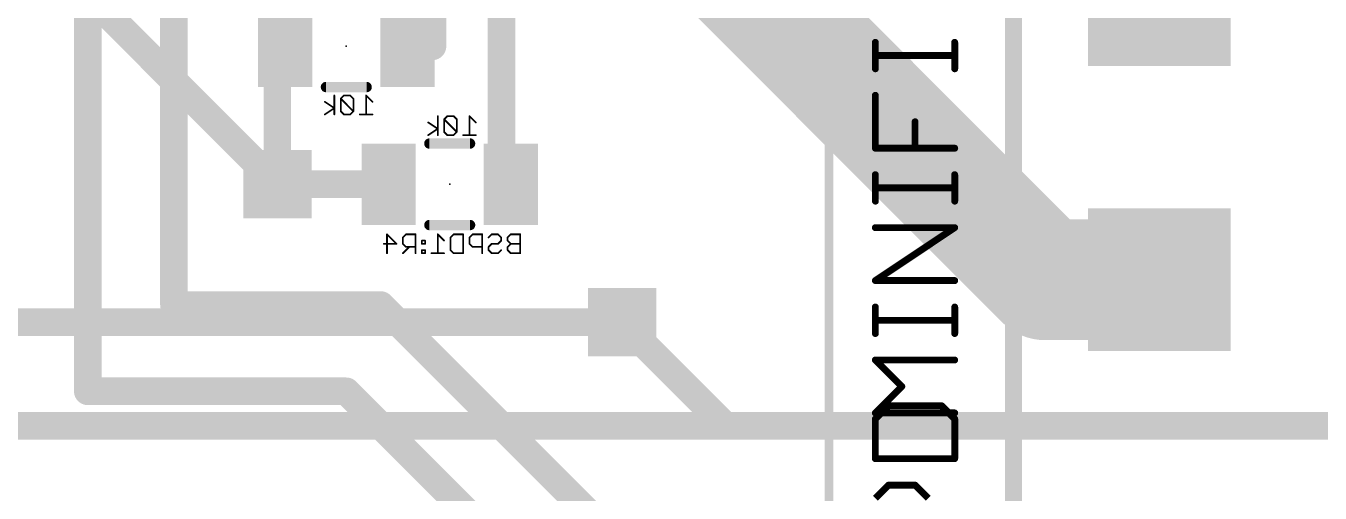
# Model space of a CAD drawing. Extents: x 0 to 107, y 0 to 139.
# Drawn here: x 77.83 to 96.9, y 72.67 to 79.55 of the extents above; entities that cross this region are included whole.
import ezdxf

# ---------------------------------------------------------------- set-up
doc = ezdxf.new("R2010")
doc.units = 0
for name, color, linetype in [('1', 14, 'CONTINUOUS'), ('16', 174, 'CONTINUOUS'), ('17', 94, 'CONTINUOUS'), ('18', 94, 'CONTINUOUS'), ('21', 250, 'CONTINUOUS'), ('22', 250, 'CONTINUOUS'), ('24', 178, 'CONTINUOUS'), ('25', 250, 'CONTINUOUS'), ('26', 250, 'CONTINUOUS'), ('27', 250, 'CONTINUOUS'), ('28', 250, 'CONTINUOUS')]:
    doc.layers.add(name, color=color, linetype=linetype)

# ---------------------------------------------------------------- blocks, each defined once
blk = doc.blocks.new('SQUAREP')
blk.add_solid([(-0.5, -0.5), (0.5, -0.5), (-0.5, 0.5), (0.5, 0.5)])
blk = doc.blocks.new('RECT')
blk.add_solid([(-0.5, -0.5), (0.5, -0.5), (-0.5, 0.5), (0.5, 0.5)])
blk = doc.blocks.new('SQUAREV')
blk.add_solid([(-0.5, -0.5), (0.5, -0.5), (-0.5, 0.5), (0.5, 0.5)])

msp = doc.modelspace()

# ---------------------------------------------------------------- linework, layer by layer
at = {"layer": '1', "const_width": 0.4064}
for points in [[(81.534, 77.216), (75.692, 83.058)], [(75.946, 75.184), (86.614, 75.184)], [(97.282, 73.66), (75.692, 73.66)]]:
    msp.add_lwpolyline(points, dxfattribs=at)
at = {"layer": '1', "const_width": 0.2032}
for points in [[(81.4622, 77.1442, 1), (81.6058, 77.2878)], [(86.614, 75.0824, 1), (86.614, 75.2856)]]:
    msp.add_lwpolyline(points, format="xyb", dxfattribs=at)
at = {"layer": '16'}
for points, const_width in [([(83.82, 79.248), (83.82, 87.122)], 0.4064), ([(84.836, 77.216), (84.836, 86.106)], 0.4064), ([(78.74, 82.55), (78.74, 74.168)], 0.4064), ([(92.846, 75.81), (86.995, 81.661)], 1.778), ([(80.01, 75.438), (80.01, 81.28)], 0.4064), ([(81.65, 79.248), (81.534, 79.248)], 0.4064), ([(81.534, 79.248), (81.534, 77.216)], 0.4064), ([(83.45, 79.248), (83.82, 79.248)], 0.4064), ([(83.174, 77.216), (81.534, 77.216)], 0.4064), ([(84.974, 77.216), (84.836, 77.216)], 0.4064), ([(94.532, 75.81), (92.846, 75.81)], 1.778), ([(83.058, 75.438), (80.01, 75.438)], 0.4064), ([(83.058, 75.438), (86.36, 72.136)], 0.4064), ([(86.614, 75.184), (88.138, 73.66)], 0.4064), ([(78.74, 74.168), (82.55, 74.168)], 0.4064), ([(82.55, 74.168), (86.995, 69.723)], 0.4064), ([(100.032, 73.66), (88.138, 73.66)], 0.4064)]:
    msp.add_lwpolyline(points, dxfattribs=dict(at, const_width=const_width))
for points, const_width in [([(81.534, 79.3496, 1), (81.534, 79.1464)], 0.2032), ([(81.6356, 79.248, 1), (81.4324, 79.248)], 0.2032), ([(81.65, 79.1464, 1), (81.65, 79.3496)], 0.2032), ([(83.45, 79.3496, 1), (83.45, 79.1464)], 0.2032), ([(83.7184, 79.248, 1), (83.9216, 79.248)], 0.2032), ([(83.82, 79.1464, 1), (83.82, 79.3496)], 0.2032), ([(81.534, 77.3176, 1), (81.534, 77.1144)], 0.2032), ([(81.4324, 77.216, 1), (81.6356, 77.216)], 0.2032), ([(83.174, 77.1144, 1), (83.174, 77.3176)], 0.2032), ([(84.836, 77.3176, 1), (84.836, 77.1144)], 0.2032), ([(84.7344, 77.216, 1), (84.9376, 77.216)], 0.2032), ([(84.974, 77.1144, 1), (84.974, 77.3176)], 0.2032), ([(92.846, 76.2545, 1), (92.846, 75.3655)], 0.889), ([(94.532, 75.3655, 1), (94.532, 76.2545)], 0.889), ([(92.5317, 75.4957, 1), (93.1603, 76.1243)], 0.889), ([(80.01, 75.5396, 1), (80.01, 75.3364)], 0.2032), ([(79.9084, 75.438, 1), (80.1116, 75.438)], 0.2032), ([(83.1298, 75.5098, 1), (82.9862, 75.3662)], 0.2032), ([(83.058, 75.3364, 1), (83.058, 75.5396)], 0.2032), ([(86.6858, 75.2558, 1), (86.5422, 75.1122)], 0.2032), ([(78.74, 74.2696, 1), (78.74, 74.0664)], 0.2032), ([(78.6384, 74.168, 1), (78.8416, 74.168)], 0.2032), ([(82.6218, 74.2398, 1), (82.4782, 74.0962)], 0.2032), ([(82.55, 74.0664, 1), (82.55, 74.2696)], 0.2032), ([(88.138, 73.7616, 1), (88.138, 73.5584)], 0.2032), ([(88.0662, 73.5882, 1), (88.2098, 73.7318)], 0.2032)]:
    msp.add_lwpolyline(points, format="xyb", dxfattribs=dict(at, const_width=const_width))
at = {"layer": '21'}
for points, const_width in [([(89.662, 67.3862), (89.662, 96.0374)], 0.127), ([(92.382, 69.01), (92.382, 91.01)], 0.254)]:
    msp.add_lwpolyline(points, dxfattribs=dict(at, const_width=const_width))
at = {"layer": '22', "const_width": 0.1524}
for points in [[(82.85, 78.648), (82.25, 78.648)], [(83.774, 77.816), (84.374, 77.816)], [(83.774, 76.616), (84.374, 76.616)]]:
    msp.add_lwpolyline(points, dxfattribs=at)
at = {"layer": '22', "const_width": 0.0762}
for points in [[(82.25, 78.6861, 1), (82.25, 78.6099)], [(82.85, 78.6099, 1), (82.85, 78.6861)], [(83.774, 77.8541, 1), (83.774, 77.7779)], [(84.374, 77.7779, 1), (84.374, 77.8541)], [(83.774, 76.6541, 1), (83.774, 76.5779)], [(84.374, 76.5779, 1), (84.374, 76.6541)]]:
    msp.add_lwpolyline(points, format="xyb", dxfattribs=at)
at = {"layer": '24'}
for p in [(82.55, 79.248), (84.074, 77.216)]:
    msp.add_point(p, dxfattribs=at)
at = {"layer": '25', "const_width": 0.1016}
for points in [[(90.5417, 73.956), (90.3468, 73.7611)], [(91.3213, 73.956), (90.5417, 73.956)], [(91.5162, 73.7611), (91.3213, 73.956)], [(90.3468, 73.7611), (90.3468, 73.1764)], [(91.5162, 73.1764), (91.5162, 73.7611)], [(90.3468, 73.1764), (91.5162, 73.1764)], [(90.3468, 72.5917), (90.5417, 72.7866)], [(90.5417, 72.7866), (90.9315, 72.7866)], [(90.9315, 72.7866), (91.1264, 72.5917)]]:
    msp.add_lwpolyline(points, dxfattribs=at)
at = {"layer": '25', "const_width": 0.0508}
for points in [[(90.5417, 73.9814, 1), (90.5417, 73.9306)], [(90.5597, 73.938, 1), (90.5237, 73.974)], [(91.3393, 73.974, 1), (91.3033, 73.938)], [(91.3213, 73.9306, 1), (91.3213, 73.9814)], [(90.3288, 73.7791, 1), (90.3648, 73.7431)], [(90.3722, 73.7611, 1), (90.3214, 73.7611)], [(91.5416, 73.7611, 1), (91.4908, 73.7611)], [(91.4982, 73.7431, 1), (91.5342, 73.7791)], [(90.3468, 73.2018, 1), (90.3468, 73.151)], [(90.3214, 73.1764, 1), (90.3722, 73.1764)], [(91.4908, 73.1764, 1), (91.5416, 73.1764)], [(91.5162, 73.151, 1), (91.5162, 73.2018)], [(90.5417, 72.812, 1), (90.5417, 72.7612)], [(90.5597, 72.7686, 1), (90.5237, 72.8046)], [(90.9495, 72.8046, 1), (90.9135, 72.7686)], [(90.9315, 72.7612, 1), (90.9315, 72.812)]]:
    msp.add_lwpolyline(points, format="xyb", dxfattribs=at)
at = {"layer": '26', "const_width": 0.0254}
for points in [[(83.1497, 76.2), (83.1497, 76.4796)], [(83.1497, 76.4796), (83.2895, 76.3398)], [(83.4304, 76.4796), (83.3837, 76.433)], [(83.5702, 76.4796), (83.4304, 76.4796)], [(83.5702, 76.2), (83.5702, 76.4796)], [(83.9911, 76.3864), (83.8979, 76.4796)], [(83.8979, 76.4796), (83.8979, 76.2)], [(84.0854, 76.433), (84.132, 76.4796)], [(84.132, 76.4796), (84.2718, 76.4796)], [(84.2718, 76.4796), (84.2718, 76.2)], [(84.4126, 76.4796), (84.366, 76.433)], [(84.5525, 76.4796), (84.4126, 76.4796)], [(84.5525, 76.2), (84.5525, 76.4796)], [(84.6467, 76.433), (84.6933, 76.4796)], [(84.6933, 76.4796), (84.7865, 76.4796)], [(84.7865, 76.4796), (84.8331, 76.433)], [(84.9739, 76.4796), (84.9273, 76.433)], [(85.1138, 76.4796), (84.9739, 76.4796)], [(85.1138, 76.2), (85.1138, 76.4796)], [(83.2895, 76.3398), (83.1031, 76.3398)], [(83.3837, 76.433), (83.3837, 76.3398)], [(83.3837, 76.3398), (83.4304, 76.2932)], [(83.477, 76.2932), (83.3837, 76.2)], [(83.4304, 76.2932), (83.5702, 76.2932)], [(83.7105, 76.3864), (83.6639, 76.3864)], [(83.6639, 76.3864), (83.6639, 76.3398)], [(83.6639, 76.3398), (83.7105, 76.3398)], [(83.7105, 76.3398), (83.7105, 76.3864)], [(84.0854, 76.2466), (84.0854, 76.433)], [(84.366, 76.433), (84.366, 76.3398)], [(84.366, 76.3398), (84.4126, 76.2932)], [(84.4126, 76.2932), (84.5525, 76.2932)], [(84.6933, 76.3398), (84.6467, 76.2932)], [(84.6467, 76.2932), (84.6467, 76.2466)], [(84.7865, 76.3398), (84.6933, 76.3398)], [(84.8331, 76.3864), (84.7865, 76.3398)], [(84.8331, 76.433), (84.8331, 76.3864)], [(84.9273, 76.433), (84.9273, 76.3864)], [(84.9273, 76.3864), (84.9739, 76.3398)], [(84.9739, 76.3398), (84.9273, 76.2932)], [(84.9273, 76.2932), (84.9273, 76.2466)], [(85.1138, 76.3398), (84.9739, 76.3398)], [(83.7105, 76.2466), (83.6639, 76.2466)], [(83.6639, 76.2466), (83.6639, 76.2)], [(83.6639, 76.2), (83.7105, 76.2)], [(83.7105, 76.2), (83.7105, 76.2466)], [(83.9911, 76.2), (83.8047, 76.2)], [(84.132, 76.2), (84.0854, 76.2466)], [(84.2718, 76.2), (84.132, 76.2)], [(84.6467, 76.2466), (84.6933, 76.2)], [(84.6933, 76.2), (84.7865, 76.2)], [(84.7865, 76.2), (84.8331, 76.2466)], [(84.9273, 76.2466), (84.9739, 76.2)], [(84.9739, 76.2), (85.1138, 76.2)]]:
    msp.add_lwpolyline(points, dxfattribs=at)
at = {"layer": '26', "const_width": 0.0127}
for points in [[(83.156, 76.4796, 1), (83.1433, 76.4796)], [(83.1542, 76.4841, 1), (83.1452, 76.4751)], [(83.4304, 76.486, 1), (83.4304, 76.4733)], [(83.4348, 76.4751, 1), (83.4259, 76.4841)], [(83.5765, 76.4796, 1), (83.5638, 76.4796)], [(83.5702, 76.4733, 1), (83.5702, 76.486)], [(83.9024, 76.4841, 1), (83.8934, 76.4751)], [(83.9043, 76.4796, 1), (83.8916, 76.4796)], [(84.132, 76.486, 1), (84.132, 76.4733)], [(84.1365, 76.4751, 1), (84.1275, 76.4841)], [(84.2781, 76.4796, 1), (84.2655, 76.4796)], [(84.2718, 76.4733, 1), (84.2718, 76.486)], [(84.4126, 76.486, 1), (84.4126, 76.4733)], [(84.4171, 76.4751, 1), (84.4081, 76.4841)], [(84.5588, 76.4796, 1), (84.5461, 76.4796)], [(84.5525, 76.4733, 1), (84.5525, 76.486)], [(84.6933, 76.486, 1), (84.6933, 76.4733)], [(84.6978, 76.4751, 1), (84.6888, 76.4841)], [(84.791, 76.4841, 1), (84.782, 76.4751)], [(84.7865, 76.4733, 1), (84.7865, 76.486)], [(84.9739, 76.486, 1), (84.9739, 76.4733)], [(84.9784, 76.4751, 1), (84.9695, 76.4841)], [(85.1201, 76.4796, 1), (85.1074, 76.4796)], [(85.1138, 76.4733, 1), (85.1138, 76.486)], [(83.1031, 76.3462, 1), (83.1031, 76.3335)], [(83.285, 76.3353, 1), (83.294, 76.3443)], [(83.2895, 76.3335, 1), (83.2895, 76.3462)], [(83.3901, 76.433, 1), (83.3774, 76.433)], [(83.3774, 76.3398, 1), (83.3901, 76.3398)], [(83.3793, 76.4375, 1), (83.3882, 76.4285)], [(83.3882, 76.3443, 1), (83.3793, 76.3353)], [(83.4304, 76.2996, 1), (83.4304, 76.2869)], [(83.4259, 76.2887, 1), (83.4348, 76.2977)], [(83.4814, 76.2887, 1), (83.4725, 76.2977)], [(83.5702, 76.2869, 1), (83.5702, 76.2996)], [(83.6639, 76.3928, 1), (83.6639, 76.3801)], [(83.6702, 76.3864, 1), (83.6575, 76.3864)], [(83.6639, 76.3462, 1), (83.6639, 76.3335)], [(83.6575, 76.3398, 1), (83.6702, 76.3398)], [(83.7168, 76.3864, 1), (83.7041, 76.3864)], [(83.7041, 76.3398, 1), (83.7168, 76.3398)], [(83.7105, 76.3801, 1), (83.7105, 76.3928)], [(83.7105, 76.3335, 1), (83.7105, 76.3462)], [(83.9867, 76.3819, 1), (83.9956, 76.3909)], [(84.0917, 76.433, 1), (84.079, 76.433)], [(84.0809, 76.4375, 1), (84.0899, 76.4285)], [(84.3615, 76.4375, 1), (84.3705, 76.4285)], [(84.3705, 76.3443, 1), (84.3615, 76.3353)], [(84.3724, 76.433, 1), (84.3597, 76.433)], [(84.3597, 76.3398, 1), (84.3724, 76.3398)], [(84.4126, 76.2996, 1), (84.4126, 76.2869)], [(84.4081, 76.2887, 1), (84.4171, 76.2977)], [(84.5525, 76.2869, 1), (84.5525, 76.2996)], [(84.653, 76.2932, 1), (84.6403, 76.2932)], [(84.6422, 76.4375, 1), (84.6512, 76.4285)], [(84.6422, 76.2977, 1), (84.6512, 76.2887)], [(84.6933, 76.3462, 1), (84.6933, 76.3335)], [(84.6978, 76.3353, 1), (84.6888, 76.3443)], [(84.782, 76.3443, 1), (84.791, 76.3353)], [(84.7865, 76.3335, 1), (84.7865, 76.3462)], [(84.8395, 76.433, 1), (84.8268, 76.433)], [(84.8268, 76.3864, 1), (84.8395, 76.3864)], [(84.8286, 76.4285, 1), (84.8376, 76.4375)], [(84.8376, 76.3819, 1), (84.8286, 76.3909)], [(84.9228, 76.4375, 1), (84.9318, 76.4285)], [(84.9318, 76.3909, 1), (84.9228, 76.3819)], [(84.9228, 76.2977, 1), (84.9318, 76.2887)], [(84.9337, 76.433, 1), (84.921, 76.433)], [(84.921, 76.3864, 1), (84.9337, 76.3864)], [(84.9337, 76.2932, 1), (84.921, 76.2932)], [(84.9739, 76.3462, 1), (84.9739, 76.3335)], [(84.9784, 76.3353, 1), (84.9695, 76.3443)], [(84.9695, 76.3353, 1), (84.9784, 76.3443)], [(85.1138, 76.3335, 1), (85.1138, 76.3462)], [(83.1433, 76.2, 1), (83.156, 76.2)], [(83.3793, 76.2045, 1), (83.3882, 76.1955)], [(83.5638, 76.2, 1), (83.5765, 76.2)], [(83.6639, 76.253, 1), (83.6639, 76.2403)], [(83.6702, 76.2466, 1), (83.6575, 76.2466)], [(83.6639, 76.2064, 1), (83.6639, 76.1937)], [(83.6575, 76.2, 1), (83.6702, 76.2)], [(83.7168, 76.2466, 1), (83.7041, 76.2466)], [(83.7041, 76.2, 1), (83.7168, 76.2)], [(83.7105, 76.2403, 1), (83.7105, 76.253)], [(83.7105, 76.1937, 1), (83.7105, 76.2064)], [(83.8047, 76.2064, 1), (83.8047, 76.1937)], [(83.8916, 76.2, 1), (83.9043, 76.2)], [(83.9911, 76.1937, 1), (83.9911, 76.2064)], [(84.0899, 76.2511, 1), (84.0809, 76.2421)], [(84.079, 76.2466, 1), (84.0917, 76.2466)], [(84.132, 76.2064, 1), (84.132, 76.1937)], [(84.1275, 76.1955, 1), (84.1365, 76.2045)], [(84.2655, 76.2, 1), (84.2781, 76.2)], [(84.2718, 76.1937, 1), (84.2718, 76.2064)], [(84.5461, 76.2, 1), (84.5588, 76.2)], [(84.6403, 76.2466, 1), (84.653, 76.2466)], [(84.6512, 76.2511, 1), (84.6422, 76.2421)], [(84.6933, 76.2064, 1), (84.6933, 76.1937)], [(84.6888, 76.1955, 1), (84.6978, 76.2045)], [(84.782, 76.2045, 1), (84.791, 76.1955)], [(84.7865, 76.1937, 1), (84.7865, 76.2064)], [(84.8376, 76.2421, 1), (84.8286, 76.2511)], [(84.9318, 76.2511, 1), (84.9228, 76.2421)], [(84.921, 76.2466, 1), (84.9337, 76.2466)], [(84.9739, 76.2064, 1), (84.9739, 76.1937)], [(84.9695, 76.1955, 1), (84.9784, 76.2045)], [(85.1074, 76.2, 1), (85.1201, 76.2)], [(85.1138, 76.1937, 1), (85.1138, 76.2064)]]:
    msp.add_lwpolyline(points, format="xyb", dxfattribs=at)
at = {"layer": '27', "const_width": 0.1016}
for points in [[(90.3468, 78.9166), (90.3468, 79.3064)], [(91.5162, 78.9166), (91.5162, 79.3064)], [(91.5162, 79.1115), (90.3468, 79.1115)], [(90.3468, 77.7472), (90.3468, 78.5268)], [(90.9315, 77.7472), (90.9315, 78.137)], [(91.5162, 77.7472), (90.3468, 77.7472)], [(90.3468, 76.9676), (90.3468, 77.3574)], [(91.5162, 76.9676), (91.5162, 77.3574)], [(91.5162, 77.1625), (90.3468, 77.1625)], [(90.3468, 75.7982), (91.5162, 76.5778)], [(91.5162, 76.5778), (90.3468, 76.5778)], [(91.5162, 75.7982), (90.3468, 75.7982)], [(90.3468, 75.0186), (90.3468, 75.4084)], [(91.5162, 75.0186), (91.5162, 75.4084)], [(91.5162, 75.2135), (90.3468, 75.2135)], [(90.7366, 74.239), (90.3468, 74.6288)], [(90.3468, 74.6288), (91.5162, 74.6288)], [(90.3468, 73.8492), (90.7366, 74.239)], [(91.5162, 73.8492), (90.3468, 73.8492)]]:
    msp.add_lwpolyline(points, dxfattribs=at)
at = {"layer": '27', "const_width": 0.0508}
for points in [[(90.3722, 79.3064, 1), (90.3214, 79.3064)], [(91.5416, 79.3064, 1), (91.4908, 79.3064)], [(90.3468, 79.1369, 1), (90.3468, 79.0861)], [(91.5162, 79.0861, 1), (91.5162, 79.1369)], [(90.3214, 78.9166, 1), (90.3722, 78.9166)], [(91.4908, 78.9166, 1), (91.5416, 78.9166)], [(90.3722, 78.5268, 1), (90.3214, 78.5268)], [(90.9569, 78.137, 1), (90.9061, 78.137)], [(90.3468, 77.7726, 1), (90.3468, 77.7218)], [(90.3214, 77.7472, 1), (90.3722, 77.7472)], [(90.9061, 77.7472, 1), (90.9569, 77.7472)], [(91.5162, 77.7218, 1), (91.5162, 77.7726)], [(90.3722, 77.3574, 1), (90.3214, 77.3574)], [(91.5416, 77.3574, 1), (91.4908, 77.3574)], [(90.3468, 77.1879, 1), (90.3468, 77.1371)], [(91.5162, 77.1371, 1), (91.5162, 77.1879)], [(90.3214, 76.9676, 1), (90.3722, 76.9676)], [(91.4908, 76.9676, 1), (91.5416, 76.9676)], [(90.3468, 76.6032, 1), (90.3468, 76.5524)], [(91.5303, 76.5567, 1), (91.5021, 76.5989)], [(91.5162, 76.5524, 1), (91.5162, 76.6032)], [(90.3468, 75.8236, 1), (90.3468, 75.7728)], [(90.3327, 75.8193, 1), (90.3609, 75.7771)], [(91.5162, 75.7728, 1), (91.5162, 75.8236)], [(90.3722, 75.4084, 1), (90.3214, 75.4084)], [(91.5416, 75.4084, 1), (91.4908, 75.4084)], [(90.3468, 75.2389, 1), (90.3468, 75.1881)], [(91.5162, 75.1881, 1), (91.5162, 75.2389)], [(90.3214, 75.0186, 1), (90.3722, 75.0186)], [(91.4908, 75.0186, 1), (91.5416, 75.0186)], [(90.3648, 74.6468, 1), (90.3288, 74.6108)], [(90.3468, 74.6542, 1), (90.3468, 74.6034)], [(91.5162, 74.6034, 1), (91.5162, 74.6542)], [(90.7546, 74.221, 1), (90.7186, 74.257)], [(90.7186, 74.221, 1), (90.7546, 74.257)], [(90.3288, 73.8672, 1), (90.3648, 73.8312)], [(90.3468, 73.8746, 1), (90.3468, 73.8238)], [(91.5162, 73.8238, 1), (91.5162, 73.8746)]]:
    msp.add_lwpolyline(points, format="xyb", dxfattribs=at)
at = {"layer": '28', "const_width": 0.0127}
for points in [[(82.2373, 78.4364, 1), (82.2302, 78.4258)], [(82.3799, 78.5243, 1), (82.3672, 78.5243)], [(82.4723, 78.4822, 1), (82.4633, 78.4732)], [(82.4633, 78.4822, 1), (82.4723, 78.4732)], [(82.4742, 78.4777, 1), (82.4615, 78.4777)], [(82.5144, 78.5307, 1), (82.5144, 78.518)], [(82.5189, 78.5198, 1), (82.5099, 78.5288)], [(82.6121, 78.5288, 1), (82.6031, 78.5198)], [(82.6076, 78.518, 1), (82.6076, 78.5307)], [(82.6606, 78.4777, 1), (82.6479, 78.4777)], [(82.6498, 78.4732, 1), (82.6587, 78.4822)], [(82.8462, 78.5288, 1), (82.8372, 78.5198)], [(82.848, 78.5243, 1), (82.8353, 78.5243)], [(82.9304, 78.4266, 1), (82.9394, 78.4356)], [(82.2302, 78.25, 1), (82.2373, 78.2394)], [(82.3672, 78.2447, 1), (82.3799, 78.2447)], [(82.3771, 78.3326, 1), (82.3701, 78.3432)], [(82.3701, 78.3326, 1), (82.3771, 78.3432)], [(82.4723, 78.2958, 1), (82.4633, 78.2868)], [(82.4615, 78.2913, 1), (82.4742, 78.2913)], [(82.5144, 78.2511, 1), (82.5144, 78.2384)], [(82.5099, 78.2402, 1), (82.5189, 78.2492)], [(82.6031, 78.2492, 1), (82.6121, 78.2402)], [(82.6076, 78.2384, 1), (82.6076, 78.2511)], [(82.6479, 78.2913, 1), (82.6606, 78.2913)], [(82.6587, 78.2868, 1), (82.6498, 78.2958)], [(82.6498, 78.2868, 1), (82.6587, 78.2958)], [(82.7485, 78.2511, 1), (82.7485, 78.2384)], [(82.8353, 78.2447, 1), (82.848, 78.2447)], [(82.9349, 78.2384, 1), (82.9349, 78.2511)], [(83.9039, 78.2195, 1), (83.8912, 78.2195)], [(84.0384, 78.2259, 1), (84.0384, 78.2132)], [(84.0429, 78.215, 1), (84.0339, 78.224)], [(84.1361, 78.224, 1), (84.1271, 78.215)], [(84.1316, 78.2132, 1), (84.1316, 78.2259)], [(84.3702, 78.224, 1), (84.3612, 78.215)], [(84.372, 78.2195, 1), (84.3593, 78.2195)], [(83.7613, 78.1316, 1), (83.7542, 78.121)], [(83.9011, 78.0278, 1), (83.8941, 78.0384)], [(83.8941, 78.0278, 1), (83.9011, 78.0384)], [(83.9963, 78.1774, 1), (83.9873, 78.1684)], [(83.9873, 78.1774, 1), (83.9963, 78.1684)], [(83.9982, 78.1729, 1), (83.9855, 78.1729)], [(84.1846, 78.1729, 1), (84.1719, 78.1729)], [(84.1738, 78.1684, 1), (84.1827, 78.1774)], [(84.4544, 78.1218, 1), (84.4634, 78.1308)], [(83.7542, 77.9452, 1), (83.7613, 77.9346)], [(83.8912, 77.9399, 1), (83.9039, 77.9399)], [(83.9963, 77.991, 1), (83.9873, 77.982)], [(83.9855, 77.9865, 1), (83.9982, 77.9865)], [(84.0384, 77.9463, 1), (84.0384, 77.9336)], [(84.0339, 77.9354, 1), (84.0429, 77.9444)], [(84.1271, 77.9444, 1), (84.1361, 77.9354)], [(84.1316, 77.9336, 1), (84.1316, 77.9463)], [(84.1719, 77.9865, 1), (84.1846, 77.9865)], [(84.1827, 77.982, 1), (84.1738, 77.991)], [(84.1738, 77.982, 1), (84.1827, 77.991)], [(84.2725, 77.9463, 1), (84.2725, 77.9336)], [(84.3593, 77.9399, 1), (84.372, 77.9399)], [(84.4589, 77.9336, 1), (84.4589, 77.9463)]]:
    msp.add_lwpolyline(points, format="xyb", dxfattribs=at)
at = {"layer": '28', "const_width": 0.0254}
for points in [[(82.3736, 78.3379), (82.2338, 78.4311)], [(82.3736, 78.2447), (82.3736, 78.5243)], [(82.5144, 78.5243), (82.4678, 78.4777)], [(82.4678, 78.4777), (82.4678, 78.2913)], [(82.6542, 78.2913), (82.4678, 78.4777)], [(82.6076, 78.5243), (82.5144, 78.5243)], [(82.6542, 78.4777), (82.6076, 78.5243)], [(82.6542, 78.2913), (82.6542, 78.4777)], [(82.9349, 78.4311), (82.8417, 78.5243)], [(82.8417, 78.5243), (82.8417, 78.2447)], [(82.2338, 78.2447), (82.3736, 78.3379)], [(82.4678, 78.2913), (82.5144, 78.2447)], [(82.5144, 78.2447), (82.6076, 78.2447)], [(82.6076, 78.2447), (82.6542, 78.2913)], [(82.9349, 78.2447), (82.7485, 78.2447)], [(83.8976, 77.9399), (83.8976, 78.2195)], [(84.0384, 78.2195), (83.9918, 78.1729)], [(84.1316, 78.2195), (84.0384, 78.2195)], [(84.1782, 78.1729), (84.1316, 78.2195)], [(84.4589, 78.1263), (84.3657, 78.2195)], [(84.3657, 78.2195), (84.3657, 77.9399)], [(83.8976, 78.0331), (83.7578, 78.1263)], [(83.7578, 77.9399), (83.8976, 78.0331)], [(83.9918, 78.1729), (83.9918, 77.9865)], [(84.1782, 77.9865), (83.9918, 78.1729)], [(84.1782, 77.9865), (84.1782, 78.1729)], [(83.9918, 77.9865), (84.0384, 77.9399)], [(84.0384, 77.9399), (84.1316, 77.9399)], [(84.1316, 77.9399), (84.1782, 77.9865)], [(84.4589, 77.9399), (84.2725, 77.9399)]]:
    msp.add_lwpolyline(points, dxfattribs=at)

# ---------------------------------------------------------------- block references
at = {"layer": '16', "xscale": 0.8, "yscale": 1.2, "rotation": 180}
for p in [(81.65, 79.248), (83.45, 79.248)]:
    msp.add_blockref('RECT', p, dxfattribs=at)
at = {"layer": '16', "xscale": 0.8, "yscale": 1.2}
for p in [(83.174, 77.216), (84.974, 77.216)]:
    msp.add_blockref('RECT', p, dxfattribs=at)
at = {"layer": '17', "xscale": 2.1, "yscale": 2.1, "rotation": 270}
for p in [(94.532, 80.01), (94.532, 80.01), (94.532, 75.81), (94.532, 75.81)]:
    msp.add_blockref('SQUAREP', p, dxfattribs=at)
at = {"layer": '18', "xscale": 1.0064, "yscale": 1.0064}
for p in [(81.534, 77.216), (81.534, 77.216), (86.614, 75.184), (86.614, 75.184)]:
    msp.add_blockref('SQUAREV', p, dxfattribs=at)

doc.saveas('drawing.dxf')
